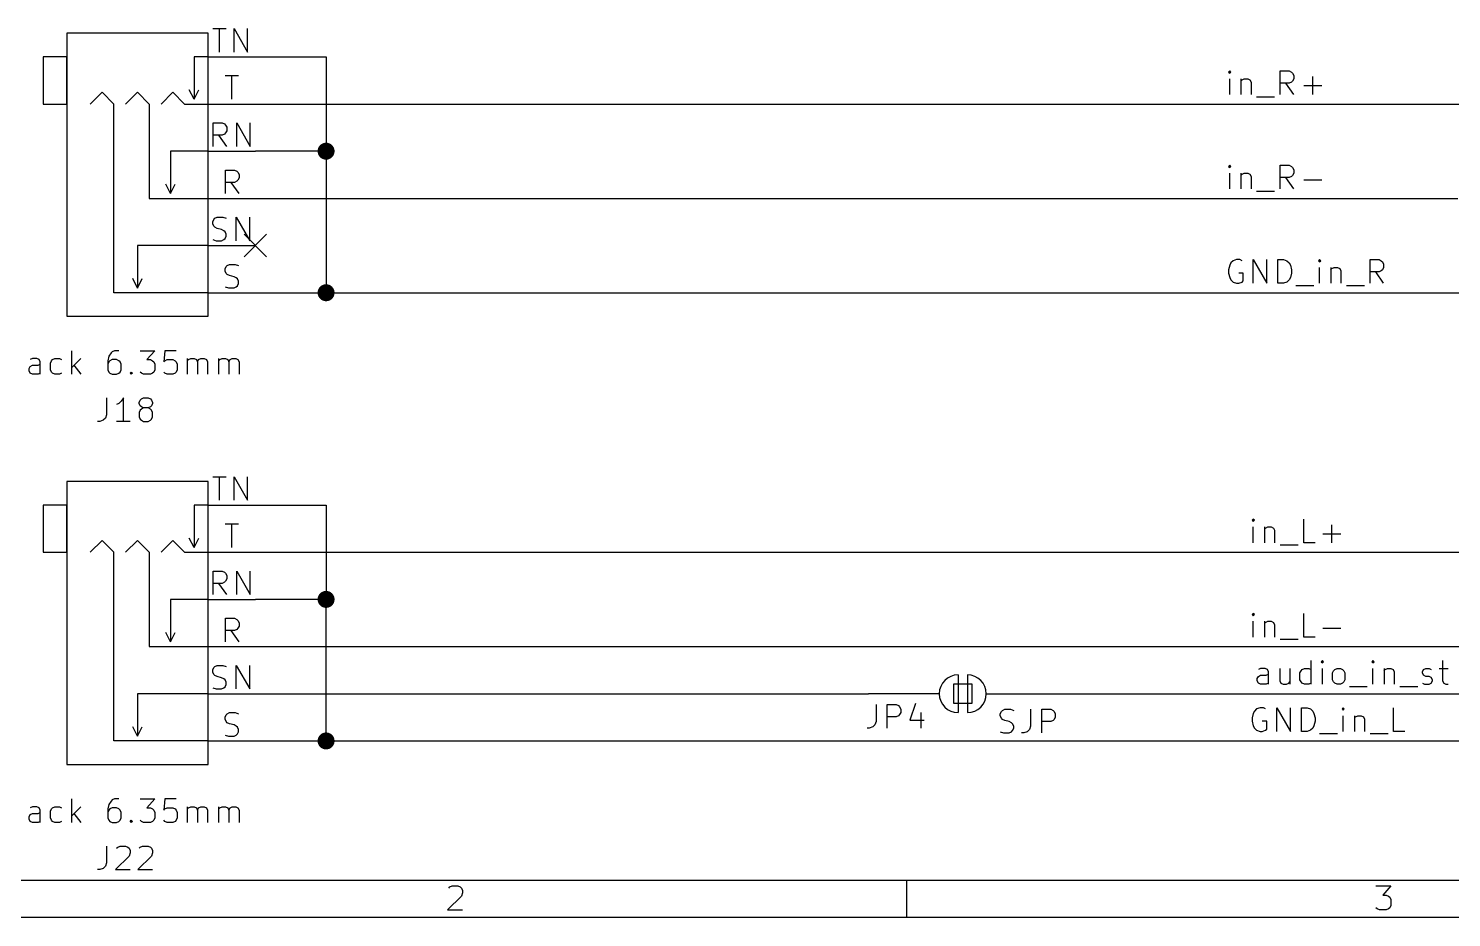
# Model space of a CAD drawing. Header units: millimetres. Extents: x 10 to 287, y -200 to -10.
# Drawn here: x 62.7 to 139.4, y -200 to -152.1 of the extents above; entities that cross this region are included whole.
import ezdxf

# ---------------------------------------------------------------- set-up
doc = ezdxf.new("R2010")
doc.units = ezdxf.units.MM
for name, color, linetype in [('BLUE', 174, 'CONTINUOUS'), ('GREENSIXTYFIVE', 129, 'CONTINUOUS'), ('LIGHTGREEN', 92, 'CONTINUOUS'), ('LIGHTRED', 12, 'CONTINUOUS'), ('RED', 14, 'CONTINUOUS'), ('REDSIX', 19, 'CONTINUOUS'), ('WHITE', 250, 'CONTINUOUS')]:
    doc.layers.add(name, color=color, linetype=linetype)

msp = doc.modelspace()

# ---------------------------------------------------------------- linework, layer by layer
at = {"layer": 'BLUE', "linetype": 'CONTINUOUS'}
for p, q in [((74.3204, -163.2204), (75.5396, -164.4396)), ((75.5396, -163.2204), (74.3204, -164.4396))]:
    msp.add_line(p, q, dxfattribs=at)
at = {"layer": 'GREENSIXTYFIVE', "linetype": 'CONTINUOUS'}
for p, q in [((62.9255, -169.9125), (62.8045, -169.9729)), ((63.1674, -169.9125), (62.9255, -169.9125)), ((63.2883, -169.9729), (63.1674, -169.9125)), ((63.3488, -170.0939), (63.2883, -169.9729)), ((63.3488, -170.7591), (63.3488, -170.0939)), ((63.8931, -170.1544), (63.9535, -170.0334)), ((63.9535, -170.0334), (64.014, -169.9729)), ((64.014, -169.9729), (64.135, -169.9125)), ((64.135, -169.9125), (64.3769, -169.9125)), ((64.3769, -169.9125), (64.4978, -169.9729)), ((65.0421, -170.7591), (65.0421, -169.4891)), ((65.5259, -169.9125), (65.0421, -170.3963)), ((67.0378, -169.7915), (66.9774, -170.0334)), ((66.9774, -170.0334), (66.9774, -170.5172)), ((67.0378, -170.0939), (66.9774, -170.2148)), ((67.1588, -169.6101), (67.0378, -169.7915)), ((67.0983, -170.0334), (67.0378, -170.0939)), ((67.2193, -169.9729), (67.0983, -170.0334)), ((67.2193, -169.5496), (67.1588, -169.6101)), ((67.3402, -169.4891), (67.2193, -169.5496)), ((67.4612, -169.9729), (67.2193, -169.9729)), ((67.5821, -169.4891), (67.3402, -169.4891)), ((67.5821, -170.0334), (67.4612, -169.9729)), ((67.6426, -170.0939), (67.5821, -170.0334)), ((67.7031, -170.2148), (67.6426, -170.0939)), ((68.7312, -169.4891), (69.5174, -169.4891)), ((69.5174, -169.4891), (69.094, -169.9729)), ((69.094, -169.9729), (69.2755, -169.9729)), ((69.2755, -169.9729), (69.3964, -170.0334)), ((69.3964, -170.0334), (69.4569, -170.0939)), ((69.4569, -170.0939), (69.5174, -170.2148)), ((70.0616, -169.4891), (70.0012, -170.0939)), ((70.0012, -170.0939), (70.0616, -170.0334)), ((70.6664, -169.4891), (70.0616, -169.4891)), ((70.0616, -170.0334), (70.1826, -169.9729)), ((70.1826, -169.9729), (70.485, -169.9729)), ((70.485, -169.9729), (70.6059, -170.0334)), ((70.6059, -170.0334), (70.6664, -170.0939)), ((70.6664, -170.0939), (70.7269, -170.2148)), ((71.2711, -170.7591), (71.2711, -169.9125)), ((71.2711, -170.0334), (71.3316, -169.9729)), ((71.3316, -169.9729), (71.4526, -169.9125)), ((71.4526, -169.9125), (71.634, -169.9125)), ((71.634, -169.9125), (71.7549, -169.9729)), ((71.7549, -169.9729), (71.8154, -170.0939)), ((71.8154, -170.0939), (71.8759, -169.9729)), ((71.8154, -170.0939), (71.8154, -170.7591)), ((71.8759, -169.9729), (71.9968, -169.9125)), ((71.9968, -169.9125), (72.1783, -169.9125)), ((72.1783, -169.9125), (72.2992, -169.9729)), ((72.2992, -169.9729), (72.3597, -170.0939)), ((72.3597, -170.0939), (72.3597, -170.7591)), ((72.9644, -170.7591), (72.9644, -169.9125)), ((72.9644, -170.0334), (73.0249, -169.9729)), ((73.0249, -169.9729), (73.1459, -169.9125)), ((73.1459, -169.9125), (73.3273, -169.9125)), ((73.3273, -169.9125), (73.4482, -169.9729)), ((73.4482, -169.9729), (73.5087, -170.0939)), ((73.5087, -170.0939), (73.5692, -169.9729)), ((73.5087, -170.0939), (73.5087, -170.7591)), ((73.5692, -169.9729), (73.6901, -169.9125)), ((73.6901, -169.9125), (73.8716, -169.9125)), ((73.8716, -169.9125), (73.9925, -169.9729)), ((73.9925, -169.9729), (74.053, -170.0939)), ((74.053, -170.0939), (74.053, -170.7591)), ((62.7441, -170.4567), (62.8045, -170.3358)), ((62.7441, -170.5777), (62.7441, -170.4567)), ((62.8045, -170.6987), (62.7441, -170.5777)), ((62.8045, -170.3358), (62.9255, -170.2753)), ((62.9255, -170.7591), (62.8045, -170.6987)), ((62.9255, -170.2753), (63.2279, -170.2753)), ((63.2279, -170.7591), (62.9255, -170.7591)), ((63.2279, -170.2753), (63.3488, -170.2148)), ((63.3488, -170.6987), (63.2279, -170.7591)), ((63.8931, -170.5172), (63.8931, -170.1544)), ((63.9535, -170.6382), (63.8931, -170.5172)), ((64.014, -170.6987), (63.9535, -170.6382)), ((64.135, -170.7591), (64.014, -170.6987)), ((64.3769, -170.7591), (64.135, -170.7591)), ((64.4978, -170.6987), (64.3769, -170.7591)), ((65.1631, -170.2753), (65.5259, -170.7591)), ((66.9774, -170.5172), (67.0378, -170.6382)), ((67.0378, -170.6382), (67.0983, -170.6987)), ((67.0983, -170.6987), (67.2193, -170.7591)), ((67.2193, -170.7591), (67.4612, -170.7591)), ((67.4612, -170.7591), (67.5821, -170.6987)), ((67.5821, -170.6987), (67.6426, -170.6382)), ((67.6426, -170.6382), (67.7031, -170.5172)), ((67.7031, -170.5172), (67.7031, -170.2148)), ((68.1869, -170.6987), (68.2473, -170.6382)), ((68.2473, -170.7591), (68.1869, -170.6987)), ((68.2473, -170.6382), (68.3078, -170.6987)), ((68.2473, -170.6382), (68.2473, -170.7591)), ((68.3078, -170.6987), (68.2473, -170.7591)), ((68.7917, -170.6987), (68.7312, -170.6382)), ((68.9126, -170.7591), (68.7917, -170.6987)), ((69.2755, -170.7591), (68.9126, -170.7591)), ((69.3964, -170.6987), (69.2755, -170.7591)), ((69.4569, -170.6382), (69.3964, -170.6987)), ((69.5174, -170.5172), (69.4569, -170.6382)), ((69.5174, -170.2148), (69.5174, -170.5172)), ((70.0616, -170.6987), (70.0012, -170.6382)), ((70.1826, -170.7591), (70.0616, -170.6987)), ((70.485, -170.7591), (70.1826, -170.7591)), ((70.6059, -170.6987), (70.485, -170.7591)), ((70.6664, -170.6382), (70.6059, -170.6987)), ((70.7269, -170.5172), (70.6664, -170.6382)), ((70.7269, -170.2148), (70.7269, -170.5172)), ((66.9169, -172.0291), (66.9169, -172.9363)), ((67.5821, -172.3315), (67.4612, -172.392)), ((67.7031, -172.2106), (67.5821, -172.3315)), ((67.824, -172.0291), (67.7031, -172.2106)), ((67.824, -173.2991), (67.824, -172.0291)), ((68.6707, -172.271), (68.7311, -172.1501)), ((68.6707, -172.3315), (68.6707, -172.271)), ((68.7311, -172.4525), (68.6707, -172.3315)), ((68.7311, -172.1501), (68.7916, -172.0896)), ((68.7916, -172.0896), (68.9126, -172.0291)), ((68.9126, -172.0291), (69.1545, -172.0291)), ((69.1545, -172.0291), (69.2754, -172.0896)), ((69.2754, -172.0896), (69.3359, -172.1501)), ((69.3359, -172.1501), (69.3964, -172.271)), ((69.3964, -172.3315), (69.3359, -172.4525)), ((69.3964, -172.271), (69.3964, -172.3315)), ((66.8564, -173.1177), (66.7355, -173.2387)), ((66.9169, -172.9363), (66.8564, -173.1177)), ((68.7311, -172.6944), (68.6707, -172.8153)), ((68.6707, -172.8153), (68.6707, -173.0572)), ((68.6707, -173.0572), (68.7311, -173.1782)), ((68.7916, -172.5129), (68.7311, -172.4525)), ((68.7916, -172.6339), (68.7311, -172.6944)), ((68.7311, -173.1782), (68.7916, -173.2387)), ((68.9126, -172.5734), (68.7916, -172.5129)), ((68.9126, -172.5734), (68.7916, -172.6339)), ((69.1545, -172.5734), (68.9126, -172.5734)), ((69.2754, -172.5129), (69.1545, -172.5734)), ((69.2754, -172.6339), (69.1545, -172.5734)), ((69.3359, -172.4525), (69.2754, -172.5129)), ((69.3359, -172.6944), (69.2754, -172.6339)), ((69.2754, -173.2387), (69.3359, -173.1782)), ((69.3964, -172.8153), (69.3359, -172.6944)), ((69.3359, -173.1782), (69.3964, -173.0572)), ((69.3964, -173.0572), (69.3964, -172.8153)), ((66.554, -173.2991), (66.4331, -173.2991)), ((66.7355, -173.2387), (66.554, -173.2991)), ((68.1869, -173.2991), (67.4612, -173.2991)), ((68.7916, -173.2387), (68.9126, -173.2991)), ((68.9126, -173.2991), (69.1545, -173.2991)), ((69.1545, -173.2991), (69.2754, -173.2387)), ((108.3589, -188.5392), (108.3589, -189.4464)), ((108.9636, -189.8092), (108.9636, -188.5392)), ((108.9636, -188.5392), (109.4474, -188.5392)), ((109.4474, -188.5392), (109.5684, -188.5997)), ((110.4755, -188.4788), (110.1732, -189.3859)), ((109.4474, -189.2045), (108.9636, -189.2045)), ((109.5684, -189.144), (109.4474, -189.2045)), ((109.5684, -188.5997), (109.6289, -188.6602)), ((109.6289, -189.0835), (109.5684, -189.144)), ((109.6289, -188.6602), (109.6893, -188.7811)), ((109.6893, -188.9626), (109.6289, -189.0835)), ((109.6893, -188.7811), (109.6893, -188.9626)), ((110.7779, -188.9626), (110.7779, -189.8092)), ((115.0476, -189.0351), (115.108, -188.9142)), ((115.0476, -189.1561), (115.0476, -189.0351)), ((115.108, -189.277), (115.0476, -189.1561)), ((115.108, -188.9142), (115.1685, -188.8537)), ((115.1685, -189.3375), (115.108, -189.277)), ((115.1685, -188.8537), (115.2895, -188.7932)), ((115.2895, -188.7932), (115.5918, -188.7932)), ((115.5918, -188.7932), (115.7733, -188.8537)), ((116.6804, -188.7932), (116.6804, -189.7004)), ((117.2851, -190.0632), (117.2851, -188.7932)), ((117.2851, -188.7932), (117.7689, -188.7932)), ((117.7689, -188.7932), (117.8899, -188.8537)), ((117.8899, -188.8537), (117.9504, -188.9142)), ((117.9504, -188.9142), (118.0108, -189.0351)), ((118.0108, -189.2166), (117.9504, -189.3375)), ((118.0108, -189.0351), (118.0108, -189.2166)), ((107.996, -189.8092), (107.8751, -189.8092)), ((108.1775, -189.7488), (107.996, -189.8092)), ((108.2984, -189.6278), (108.1775, -189.7488)), ((108.3589, -189.4464), (108.2984, -189.6278)), ((110.1732, -189.3859), (110.9593, -189.3859)), ((115.0476, -190.0028), (115.229, -190.0632)), ((115.2895, -189.398), (115.1685, -189.3375)), ((115.229, -190.0632), (115.5314, -190.0632)), ((115.5314, -189.4585), (115.2895, -189.398)), ((115.6523, -189.5189), (115.5314, -189.4585)), ((115.5314, -190.0632), (115.6523, -190.0028)), ((115.7128, -189.5794), (115.6523, -189.5189)), ((115.6523, -190.0028), (115.7128, -189.9423)), ((115.7733, -189.7004), (115.7128, -189.5794)), ((115.7128, -189.9423), (115.7733, -189.8213)), ((115.7733, -189.8213), (115.7733, -189.7004)), ((116.3175, -190.0632), (116.1966, -190.0632)), ((116.499, -190.0028), (116.3175, -190.0632)), ((116.6199, -189.8818), (116.499, -190.0028)), ((116.6804, -189.7004), (116.6199, -189.8818)), ((117.7689, -189.4585), (117.2851, -189.4585)), ((117.8899, -189.398), (117.7689, -189.4585)), ((117.9504, -189.3375), (117.8899, -189.398)), ((65.0421, -194.8891), (65.0421, -193.6191)), ((67.1588, -193.7401), (67.0378, -193.9215)), ((67.2193, -193.6796), (67.1588, -193.7401)), ((67.3402, -193.6191), (67.2193, -193.6796)), ((67.5821, -193.6191), (67.3402, -193.6191)), ((68.7312, -193.6191), (69.5174, -193.6191)), ((69.5174, -193.6191), (69.094, -194.1029)), ((70.0616, -193.6191), (70.0012, -194.2239)), ((70.6664, -193.6191), (70.0616, -193.6191)), ((62.7441, -194.5867), (62.8045, -194.4658)), ((62.7441, -194.7077), (62.7441, -194.5867)), ((62.9255, -194.0425), (62.8045, -194.1029)), ((62.8045, -194.4658), (62.9255, -194.4053)), ((63.1674, -194.0425), (62.9255, -194.0425)), ((62.9255, -194.4053), (63.2279, -194.4053)), ((63.2883, -194.1029), (63.1674, -194.0425)), ((63.2279, -194.4053), (63.3488, -194.3448)), ((63.3488, -194.2239), (63.2883, -194.1029)), ((63.3488, -194.8891), (63.3488, -194.2239)), ((63.8931, -194.2844), (63.9535, -194.1634)), ((63.8931, -194.6472), (63.8931, -194.2844)), ((63.9535, -194.7682), (63.8931, -194.6472)), ((63.9535, -194.1634), (64.014, -194.1029)), ((64.014, -194.1029), (64.135, -194.0425)), ((64.135, -194.0425), (64.3769, -194.0425)), ((64.3769, -194.0425), (64.4978, -194.1029)), ((65.5259, -194.0425), (65.0421, -194.5263)), ((65.1631, -194.4053), (65.5259, -194.8891)), ((67.0378, -193.9215), (66.9774, -194.1634)), ((66.9774, -194.1634), (66.9774, -194.6472)), ((67.0378, -194.2239), (66.9774, -194.3448)), ((66.9774, -194.6472), (67.0378, -194.7682)), ((67.0983, -194.1634), (67.0378, -194.2239)), ((67.2193, -194.1029), (67.0983, -194.1634)), ((67.4612, -194.1029), (67.2193, -194.1029)), ((67.5821, -194.1634), (67.4612, -194.1029)), ((67.6426, -194.2239), (67.5821, -194.1634)), ((67.7031, -194.3448), (67.6426, -194.2239)), ((67.6426, -194.7682), (67.7031, -194.6472)), ((67.7031, -194.6472), (67.7031, -194.3448)), ((69.094, -194.1029), (69.2755, -194.1029)), ((69.2755, -194.1029), (69.3964, -194.1634)), ((69.3964, -194.1634), (69.4569, -194.2239)), ((69.4569, -194.2239), (69.5174, -194.3448)), ((69.5174, -194.6472), (69.4569, -194.7682)), ((69.5174, -194.3448), (69.5174, -194.6472)), ((70.0012, -194.2239), (70.0616, -194.1634)), ((70.0616, -194.1634), (70.1826, -194.1029)), ((70.1826, -194.1029), (70.485, -194.1029)), ((70.485, -194.1029), (70.6059, -194.1634)), ((70.6059, -194.1634), (70.6664, -194.2239)), ((70.6664, -194.2239), (70.7269, -194.3448)), ((70.7269, -194.6472), (70.6664, -194.7682)), ((70.7269, -194.3448), (70.7269, -194.6472)), ((71.2711, -194.8891), (71.2711, -194.0425)), ((71.2711, -194.1634), (71.3316, -194.1029)), ((71.3316, -194.1029), (71.4526, -194.0425)), ((71.4526, -194.0425), (71.634, -194.0425)), ((71.634, -194.0425), (71.7549, -194.1029)), ((71.7549, -194.1029), (71.8154, -194.2239)), ((71.8154, -194.2239), (71.8759, -194.1029)), ((71.8154, -194.2239), (71.8154, -194.8891)), ((71.8759, -194.1029), (71.9968, -194.0425)), ((71.9968, -194.0425), (72.1783, -194.0425)), ((72.1783, -194.0425), (72.2992, -194.1029)), ((72.2992, -194.1029), (72.3597, -194.2239)), ((72.3597, -194.2239), (72.3597, -194.8891)), ((72.9644, -194.8891), (72.9644, -194.0425)), ((72.9644, -194.1634), (73.0249, -194.1029)), ((73.0249, -194.1029), (73.1459, -194.0425)), ((73.1459, -194.0425), (73.3273, -194.0425)), ((73.3273, -194.0425), (73.4482, -194.1029)), ((73.4482, -194.1029), (73.5087, -194.2239)), ((73.5087, -194.2239), (73.5692, -194.1029)), ((73.5087, -194.2239), (73.5087, -194.8891)), ((73.5692, -194.1029), (73.6901, -194.0425)), ((73.6901, -194.0425), (73.8716, -194.0425)), ((73.8716, -194.0425), (73.9925, -194.1029)), ((73.9925, -194.1029), (74.053, -194.2239)), ((74.053, -194.2239), (74.053, -194.8891)), ((62.8045, -194.8287), (62.7441, -194.7077)), ((62.9255, -194.8891), (62.8045, -194.8287)), ((63.2279, -194.8891), (62.9255, -194.8891)), ((63.3488, -194.8287), (63.2279, -194.8891)), ((64.014, -194.8287), (63.9535, -194.7682)), ((64.135, -194.8891), (64.014, -194.8287)), ((64.3769, -194.8891), (64.135, -194.8891)), ((64.4978, -194.8287), (64.3769, -194.8891)), ((67.0378, -194.7682), (67.0983, -194.8287)), ((67.0983, -194.8287), (67.2193, -194.8891)), ((67.2193, -194.8891), (67.4612, -194.8891)), ((67.4612, -194.8891), (67.5821, -194.8287)), ((67.5821, -194.8287), (67.6426, -194.7682)), ((68.1869, -194.8287), (68.2473, -194.7682)), ((68.2473, -194.8891), (68.1869, -194.8287)), ((68.2473, -194.7682), (68.3078, -194.8287)), ((68.2473, -194.7682), (68.2473, -194.8891)), ((68.3078, -194.8287), (68.2473, -194.8891)), ((68.7917, -194.8287), (68.7312, -194.7682)), ((68.9126, -194.8891), (68.7917, -194.8287)), ((69.2755, -194.8891), (68.9126, -194.8891)), ((69.3964, -194.8287), (69.2755, -194.8891)), ((69.4569, -194.7682), (69.3964, -194.8287)), ((70.0616, -194.8287), (70.0012, -194.7682)), ((70.1826, -194.8891), (70.0616, -194.8287)), ((70.485, -194.8891), (70.1826, -194.8891)), ((70.6059, -194.8287), (70.485, -194.8891)), ((70.6664, -194.7682), (70.6059, -194.8287)), ((66.9169, -196.1591), (66.9169, -197.0663)), ((67.5216, -196.2196), (67.6426, -196.1591)), ((67.6426, -196.1591), (67.945, -196.1591)), ((67.945, -196.1591), (68.0659, -196.2196)), ((68.7311, -196.2196), (68.8521, -196.1591)), ((68.8521, -196.1591), (69.1545, -196.1591)), ((69.1545, -196.1591), (69.2754, -196.2196)), ((68.1264, -196.7034), (67.4007, -197.4291)), ((67.4612, -196.2801), (67.5216, -196.2196)), ((68.0659, -196.2196), (68.1264, -196.2801)), ((68.1264, -196.2801), (68.1869, -196.401)), ((68.1869, -196.522), (68.1264, -196.7034)), ((68.1869, -196.401), (68.1869, -196.522)), ((69.3359, -196.7034), (68.6102, -197.4291)), ((68.6707, -196.2801), (68.7311, -196.2196)), ((69.2754, -196.2196), (69.3359, -196.2801)), ((69.3359, -196.2801), (69.3964, -196.401)), ((69.3964, -196.522), (69.3359, -196.7034)), ((69.3964, -196.401), (69.3964, -196.522)), ((66.554, -197.4291), (66.4331, -197.4291)), ((66.7355, -197.3687), (66.554, -197.4291)), ((66.8564, -197.2477), (66.7355, -197.3687)), ((66.9169, -197.0663), (66.8564, -197.2477)), ((67.4007, -197.4291), (68.1869, -197.4291)), ((68.6102, -197.4291), (69.3964, -197.4291))]:
    msp.add_line(p, q, dxfattribs=at)
at = {"layer": 'LIGHTGREEN', "linetype": 'CONTINUOUS'}
for p, q in [((74.93, -153.67), (78.74, -153.67)), ((78.74, -153.67), (78.74, -158.75)), ((74.93, -156.21), (142.24, -156.21)), ((78.74, -158.75), (74.93, -158.75)), ((78.74, -158.75), (78.74, -166.37)), ((74.93, -161.29), (139.7, -161.29)), ((74.93, -166.37), (78.74, -166.37)), ((78.74, -166.37), (144.78, -166.37)), ((74.93, -177.8), (78.74, -177.8)), ((78.74, -177.8), (78.74, -182.88)), ((74.93, -180.34), (154.94, -180.34)), ((78.74, -182.88), (74.93, -182.88)), ((78.74, -190.5), (78.74, -182.88)), ((74.93, -185.42), (157.48, -185.42)), ((74.93, -187.96), (107.95, -187.96)), ((118.11, -187.96), (143.51, -187.96)), ((74.93, -190.5), (78.74, -190.5)), ((78.74, -190.5), (152.4, -190.5))]:
    msp.add_line(p, q, dxfattribs=at)
at = {"layer": 'LIGHTGREEN', "const_width": 0.4572}
for points in [[(78.5114, -158.75, 1), (78.9686, -158.75, 1)], [(78.5114, -166.37, 1), (78.9686, -166.37, 1)], [(78.5114, -182.88, 1), (78.9686, -182.88, 1)], [(78.5114, -190.5, 1), (78.9686, -190.5, 1)]]:
    msp.add_lwpolyline(points, format="xyb", close=True, dxfattribs=at)
at = {"layer": 'LIGHTRED', "linetype": 'CONTINUOUS'}
for p, q in [((72.6319, -152.1429), (73.3576, -152.1429)), ((72.9948, -153.4129), (72.9948, -152.1429)), ((73.7809, -153.4129), (73.7809, -152.1429)), ((73.7809, -152.1429), (74.5066, -153.4129)), ((74.5066, -153.4129), (74.5066, -152.1429)), ((73.2971, -154.6829), (74.0228, -154.6829)), ((73.66, -155.9529), (73.66, -154.6829)), ((72.6621, -158.4929), (72.6621, -157.2229)), ((72.6621, -157.2229), (73.1459, -157.2229)), ((73.1459, -157.2229), (73.2669, -157.2834)), ((73.2669, -157.8277), (73.1459, -157.8882)), ((73.2669, -157.2834), (73.3274, -157.3439)), ((73.3274, -157.7672), (73.2669, -157.8277)), ((73.3274, -157.3439), (73.3878, -157.4648)), ((73.3878, -157.6463), (73.3274, -157.7672)), ((73.3878, -157.4648), (73.3878, -157.6463)), ((73.9321, -158.4929), (73.9321, -157.2229)), ((73.9321, -157.2229), (74.6578, -158.4929)), ((74.6578, -158.4929), (74.6578, -157.2229)), ((73.1459, -157.8882), (72.6621, -157.8882)), ((73.3878, -158.4929), (72.9645, -157.8882)), ((73.3273, -161.0329), (73.3273, -159.7629)), ((73.3273, -159.7629), (73.8111, -159.7629)), ((73.8111, -159.7629), (73.9321, -159.8234)), ((73.9321, -159.8234), (73.9926, -159.8839)), ((73.9926, -159.8839), (74.053, -160.0048)), ((74.053, -160.0048), (74.053, -160.1863)), ((73.8111, -160.4282), (73.3273, -160.4282)), ((74.053, -161.0329), (73.6297, -160.4282)), ((73.9321, -160.3677), (73.8111, -160.4282)), ((73.9926, -160.3072), (73.9321, -160.3677)), ((74.053, -160.1863), (73.9926, -160.3072)), ((72.6319, -162.5448), (72.6923, -162.4239)), ((72.6923, -162.4239), (72.7528, -162.3634)), ((72.7528, -162.3634), (72.8738, -162.3029)), ((72.8738, -162.3029), (73.1761, -162.3029)), ((73.1761, -162.3029), (73.3576, -162.3634)), ((73.9018, -163.5729), (73.9018, -162.3029)), ((73.9018, -162.3029), (74.6275, -163.5729)), ((74.6275, -163.5729), (74.6275, -162.3029)), ((72.6319, -162.6658), (72.6319, -162.5448)), ((72.6923, -162.7867), (72.6319, -162.6658)), ((72.7528, -162.8472), (72.6923, -162.7867)), ((72.8738, -162.9077), (72.7528, -162.8472)), ((73.1157, -162.9682), (72.8738, -162.9077)), ((73.2366, -163.0286), (73.1157, -162.9682)), ((73.2971, -163.0891), (73.2366, -163.0286)), ((73.3576, -163.2101), (73.2971, -163.0891)), ((73.3576, -163.331), (73.3576, -163.2101)), ((72.6319, -163.5125), (72.8133, -163.5729)), ((72.8133, -163.5729), (73.1157, -163.5729)), ((73.1157, -163.5729), (73.2366, -163.5125)), ((73.2366, -163.5125), (73.2971, -163.452)), ((73.2971, -163.452), (73.3576, -163.331)), ((73.2972, -165.0848), (73.3576, -164.9639)), ((73.2972, -165.2058), (73.2972, -165.0848)), ((73.3576, -165.3267), (73.2972, -165.2058)), ((73.3576, -164.9639), (73.4181, -164.9034)), ((73.4181, -165.3872), (73.3576, -165.3267)), ((73.4181, -164.9034), (73.5391, -164.8429)), ((73.5391, -165.4477), (73.4181, -165.3872)), ((73.5391, -164.8429), (73.8414, -164.8429)), ((73.781, -165.5082), (73.5391, -165.4477)), ((73.9019, -165.5686), (73.781, -165.5082)), ((73.8414, -164.8429), (74.0229, -164.9034)), ((73.2972, -166.0525), (73.4786, -166.1129)), ((73.4786, -166.1129), (73.781, -166.1129)), ((73.781, -166.1129), (73.9019, -166.0525)), ((73.9624, -165.6291), (73.9019, -165.5686)), ((73.9019, -166.0525), (73.9624, -165.992)), ((74.0229, -165.7501), (73.9624, -165.6291)), ((73.9624, -165.992), (74.0229, -165.871)), ((74.0229, -165.871), (74.0229, -165.7501)), ((72.6319, -176.2729), (73.3576, -176.2729)), ((72.9948, -177.5429), (72.9948, -176.2729)), ((73.7809, -177.5429), (73.7809, -176.2729)), ((73.7809, -176.2729), (74.5066, -177.5429)), ((74.5066, -177.5429), (74.5066, -176.2729)), ((73.2971, -178.8129), (74.0228, -178.8129)), ((73.66, -180.0829), (73.66, -178.8129)), ((72.6621, -182.6229), (72.6621, -181.3529)), ((72.6621, -181.3529), (73.1459, -181.3529)), ((73.1459, -181.3529), (73.2669, -181.4134)), ((73.2669, -181.4134), (73.3274, -181.4739)), ((73.3274, -181.4739), (73.3878, -181.5948)), ((73.3878, -181.5948), (73.3878, -181.7763)), ((73.9321, -182.6229), (73.9321, -181.3529)), ((73.9321, -181.3529), (74.6578, -182.6229)), ((74.6578, -182.6229), (74.6578, -181.3529)), ((73.1459, -182.0182), (72.6621, -182.0182)), ((73.3878, -182.6229), (72.9645, -182.0182)), ((73.2669, -181.9577), (73.1459, -182.0182)), ((73.3274, -181.8972), (73.2669, -181.9577)), ((73.3878, -181.7763), (73.3274, -181.8972)), ((73.3273, -185.1629), (73.3273, -183.8929)), ((73.3273, -183.8929), (73.8111, -183.8929)), ((73.8111, -183.8929), (73.9321, -183.9534)), ((73.8111, -184.5582), (73.3273, -184.5582)), ((74.053, -185.1629), (73.6297, -184.5582)), ((73.9321, -184.4977), (73.8111, -184.5582)), ((73.9321, -183.9534), (73.9926, -184.0139)), ((73.9926, -184.4372), (73.9321, -184.4977)), ((73.9926, -184.0139), (74.053, -184.1348)), ((74.053, -184.3163), (73.9926, -184.4372)), ((74.053, -184.1348), (74.053, -184.3163)), ((72.6319, -186.6748), (72.6923, -186.5539)), ((72.6319, -186.7958), (72.6319, -186.6748)), ((72.6923, -186.9167), (72.6319, -186.7958)), ((72.6923, -186.5539), (72.7528, -186.4934)), ((72.7528, -186.9772), (72.6923, -186.9167)), ((72.7528, -186.4934), (72.8738, -186.4329)), ((72.8738, -187.0377), (72.7528, -186.9772)), ((72.8738, -186.4329), (73.1761, -186.4329)), ((73.1761, -186.4329), (73.3576, -186.4934)), ((73.9018, -187.7029), (73.9018, -186.4329)), ((73.9018, -186.4329), (74.6275, -187.7029)), ((74.6275, -187.7029), (74.6275, -186.4329)), ((72.6319, -187.6425), (72.8133, -187.7029)), ((72.8133, -187.7029), (73.1157, -187.7029)), ((73.1157, -187.0982), (72.8738, -187.0377)), ((73.2366, -187.1586), (73.1157, -187.0982)), ((73.1157, -187.7029), (73.2366, -187.6425)), ((73.2971, -187.2191), (73.2366, -187.1586)), ((73.2366, -187.6425), (73.2971, -187.582)), ((73.3576, -187.3401), (73.2971, -187.2191)), ((73.2971, -187.582), (73.3576, -187.461)), ((73.3576, -187.461), (73.3576, -187.3401)), ((73.2972, -189.2148), (73.3576, -189.0939)), ((73.2972, -189.3358), (73.2972, -189.2148)), ((73.3576, -189.0939), (73.4181, -189.0334)), ((73.4181, -189.0334), (73.5391, -188.9729)), ((73.5391, -188.9729), (73.8414, -188.9729)), ((73.8414, -188.9729), (74.0229, -189.0334)), ((73.3576, -189.4567), (73.2972, -189.3358)), ((73.4181, -189.5172), (73.3576, -189.4567)), ((73.5391, -189.5777), (73.4181, -189.5172)), ((73.781, -189.6382), (73.5391, -189.5777)), ((73.9019, -189.6986), (73.781, -189.6382)), ((73.9624, -189.7591), (73.9019, -189.6986)), ((74.0229, -189.8801), (73.9624, -189.7591)), ((73.9624, -190.122), (74.0229, -190.001)), ((74.0229, -190.001), (74.0229, -189.8801)), ((73.2972, -190.1825), (73.4786, -190.2429)), ((73.4786, -190.2429), (73.781, -190.2429)), ((73.781, -190.2429), (73.9019, -190.1825)), ((73.9019, -190.1825), (73.9624, -190.122))]:
    msp.add_line(p, q, dxfattribs=at)
at = {"layer": 'RED', "linetype": 'CONTINUOUS'}
for p, q in [((72.39, -152.4), (64.77, -152.4)), ((64.77, -152.4), (64.77, -167.64)), ((72.39, -167.64), (72.39, -152.4)), ((64.77, -153.67), (63.5, -153.67)), ((63.5, -153.67), (63.5, -156.21)), ((64.77, -156.21), (64.77, -153.67)), ((72.39, -153.67), (71.628, -153.67)), ((71.628, -153.67), (71.628, -155.956)), ((72.39, -153.67), (74.93, -153.67)), ((66.675, -155.575), (66.04, -156.21)), ((67.31, -156.21), (66.675, -155.575)), ((67.945, -156.21), (68.58, -155.575)), ((68.58, -155.575), (69.215, -156.21)), ((69.85, -156.21), (70.485, -155.575)), ((70.485, -155.575), (71.12, -156.21)), ((71.628, -155.956), (71.374, -155.448)), ((71.628, -155.956), (71.882, -155.448)), ((63.5, -156.21), (64.77, -156.21)), ((67.31, -166.37), (67.31, -156.21)), ((69.215, -156.21), (69.215, -161.29)), ((71.12, -156.21), (72.39, -156.21)), ((72.39, -156.21), (74.93, -156.21)), ((72.39, -158.75), (70.358, -158.75)), ((70.358, -158.75), (70.358, -161.036)), ((72.39, -158.75), (74.93, -158.75)), ((70.358, -161.036), (70.104, -160.528)), ((70.358, -161.036), (70.612, -160.528)), ((69.215, -161.29), (72.39, -161.29)), ((72.39, -161.29), (74.93, -161.29)), ((72.39, -163.83), (68.58, -163.83)), ((68.58, -163.83), (68.58, -166.116)), ((72.39, -163.83), (74.93, -163.83)), ((68.58, -166.116), (68.326, -165.608)), ((68.58, -166.116), (68.834, -165.608)), ((72.39, -166.37), (67.31, -166.37)), ((72.39, -166.37), (74.93, -166.37)), ((64.77, -167.64), (72.39, -167.64)), ((72.39, -176.53), (64.77, -176.53)), ((64.77, -176.53), (64.77, -191.77)), ((72.39, -191.77), (72.39, -176.53)), ((64.77, -177.8), (63.5, -177.8)), ((63.5, -177.8), (63.5, -180.34)), ((64.77, -180.34), (64.77, -177.8)), ((72.39, -177.8), (71.628, -177.8)), ((71.628, -177.8), (71.628, -180.086)), ((72.39, -177.8), (74.93, -177.8)), ((66.675, -179.705), (66.04, -180.34)), ((67.31, -180.34), (66.675, -179.705)), ((67.945, -180.34), (68.58, -179.705)), ((68.58, -179.705), (69.215, -180.34)), ((69.85, -180.34), (70.485, -179.705)), ((70.485, -179.705), (71.12, -180.34)), ((71.628, -180.086), (71.374, -179.578)), ((71.628, -180.086), (71.882, -179.578)), ((63.5, -180.34), (64.77, -180.34)), ((67.31, -190.5), (67.31, -180.34)), ((69.215, -180.34), (69.215, -185.42)), ((71.12, -180.34), (72.39, -180.34)), ((72.39, -180.34), (74.93, -180.34)), ((72.39, -182.88), (70.358, -182.88)), ((70.358, -182.88), (70.358, -185.166)), ((72.39, -182.88), (74.93, -182.88)), ((70.358, -185.166), (70.104, -184.658)), ((70.358, -185.166), (70.612, -184.658)), ((69.215, -185.42), (72.39, -185.42)), ((72.39, -185.42), (74.93, -185.42)), ((112.776, -186.944), (112.776, -188.976)), ((113.284, -186.944), (113.284, -188.976)), ((112.522, -187.452), (112.522, -188.468)), ((113.538, -187.452), (112.522, -187.452)), ((113.538, -188.468), (113.538, -187.452)), ((72.39, -187.96), (68.58, -187.96)), ((68.58, -187.96), (68.58, -190.246)), ((72.39, -187.96), (74.93, -187.96)), ((111.76, -187.96), (107.95, -187.96)), ((112.522, -188.468), (113.538, -188.468)), ((114.3, -187.96), (118.11, -187.96)), ((68.58, -190.246), (68.326, -189.738)), ((68.58, -190.246), (68.834, -189.738)), ((72.39, -190.5), (67.31, -190.5)), ((72.39, -190.5), (74.93, -190.5)), ((64.77, -191.77), (72.39, -191.77)), ((285.0022, -198.0072), (12, -198.0072)), ((85.3462, -198.4247), (85.4081, -198.3628)), ((85.4081, -198.3628), (85.5319, -198.3009)), ((85.5319, -198.3009), (85.8414, -198.3009)), ((85.8414, -198.3009), (85.9652, -198.3628)), ((85.9652, -198.3628), (86.0271, -198.4247)), ((86.0271, -198.4247), (86.089, -198.5485)), ((110, -198.0072), (110, -200.0072)), ((135.2843, -198.3009), (136.089, -198.3009)), ((136.089, -198.3009), (135.6557, -198.7961)), ((86.0271, -198.858), (85.2843, -199.6009)), ((86.089, -198.6723), (86.0271, -198.858)), ((86.089, -198.5485), (86.089, -198.6723)), ((135.6557, -198.7961), (135.8414, -198.7961)), ((135.8414, -198.7961), (135.9652, -198.858)), ((135.9652, -198.858), (136.0271, -198.9199)), ((136.0271, -198.9199), (136.089, -199.0437)), ((136.089, -199.0437), (136.089, -199.3532)), ((287.0022, -200.0072), (10, -200.0072)), ((85.2843, -199.6009), (86.089, -199.6009)), ((135.3462, -199.539), (135.2843, -199.477)), ((135.47, -199.6009), (135.3462, -199.539)), ((135.8414, -199.6009), (135.47, -199.6009)), ((135.9652, -199.539), (135.8414, -199.6009)), ((136.0271, -199.477), (135.9652, -199.539)), ((136.089, -199.3532), (136.0271, -199.477))]:
    msp.add_line(p, q, dxfattribs=at)
at = {"layer": 'RED'}
for centre, start, end in [((112.78, -187.96), -269.774427, -90.225573), ((113.28, -187.96), -89.774427, 89.774427)]:
    msp.add_arc(centre, 1.016, start, end, dxfattribs=at)
at = {"layer": 'REDSIX', "linetype": 'CONTINUOUS'}
for p, q in [((127.4067, -154.4269), (127.3463, -154.4874)), ((127.3463, -154.4874), (127.4067, -154.5479)), ((127.4672, -154.4874), (127.4067, -154.4269)), ((127.4067, -154.4269), (127.4067, -154.5479)), ((127.4067, -154.5479), (127.4672, -154.4874)), ((130.1281, -155.6969), (130.1281, -154.4269)), ((130.1281, -154.4269), (130.6119, -154.4269)), ((130.6119, -154.4269), (130.7329, -154.4874)), ((130.7329, -154.4874), (130.7934, -154.5479)), ((130.7934, -154.5479), (130.8538, -154.6688)), ((130.8538, -154.6688), (130.8538, -154.8503)), ((131.8819, -155.6969), (131.8819, -154.7293)), ((127.4067, -155.6969), (127.4067, -154.8503)), ((128.0115, -154.8503), (128.0115, -155.6969)), ((128.0115, -154.9712), (128.072, -154.9107)), ((128.072, -154.9107), (128.193, -154.8503)), ((128.193, -154.8503), (128.3744, -154.8503)), ((128.3744, -154.8503), (128.4953, -154.9107)), ((128.4953, -154.9107), (128.5558, -155.0317)), ((128.5558, -155.0317), (128.5558, -155.6969)), ((130.6119, -155.0922), (130.1281, -155.0922)), ((130.8538, -155.6969), (130.4305, -155.0922)), ((130.7329, -155.0317), (130.6119, -155.0922)), ((130.7934, -154.9712), (130.7329, -155.0317)), ((130.8538, -154.8503), (130.7934, -154.9712)), ((131.3981, -155.2131), (132.3658, -155.2131)), ((128.8582, -155.8179), (129.8258, -155.8179)), ((127.4067, -159.5069), (127.3463, -159.5674)), ((127.3463, -159.5674), (127.4067, -159.6279)), ((127.4672, -159.5674), (127.4067, -159.5069)), ((127.4067, -159.5069), (127.4067, -159.6279)), ((127.4067, -159.6279), (127.4672, -159.5674)), ((127.4067, -160.7769), (127.4067, -159.9303)), ((128.0115, -159.9303), (128.0115, -160.7769)), ((128.0115, -160.0512), (128.072, -159.9907)), ((128.072, -159.9907), (128.193, -159.9303)), ((128.193, -159.9303), (128.3744, -159.9303)), ((128.3744, -159.9303), (128.4953, -159.9907)), ((128.4953, -159.9907), (128.5558, -160.1117)), ((128.5558, -160.1117), (128.5558, -160.7769)), ((130.1281, -160.7769), (130.1281, -159.5069)), ((130.1281, -159.5069), (130.6119, -159.5069)), ((130.6119, -160.1722), (130.1281, -160.1722)), ((130.8538, -160.7769), (130.4305, -160.1722)), ((130.6119, -159.5069), (130.7329, -159.5674)), ((130.7329, -160.1117), (130.6119, -160.1722)), ((130.7329, -159.5674), (130.7934, -159.6279)), ((130.7934, -160.0512), (130.7329, -160.1117)), ((130.7934, -159.6279), (130.8538, -159.7488)), ((130.8538, -159.9303), (130.7934, -160.0512)), ((130.8538, -159.7488), (130.8538, -159.9303)), ((128.8582, -160.8979), (129.8258, -160.8979)), ((131.3981, -160.2931), (132.3658, -160.2931)), ((127.4672, -164.7684), (127.4067, -164.8893)), ((127.5882, -164.6474), (127.4672, -164.7684)), ((127.7696, -164.5869), (127.5882, -164.6474)), ((127.951, -164.5869), (127.7696, -164.5869)), ((128.072, -164.6474), (127.951, -164.5869)), ((128.6767, -165.8569), (128.6767, -164.5869)), ((128.6767, -164.5869), (129.4024, -165.8569)), ((129.4024, -165.8569), (129.4024, -164.5869)), ((130.0072, -165.8569), (130.0072, -164.5869)), ((130.0072, -164.5869), (130.3096, -164.5869)), ((130.3096, -164.5869), (130.491, -164.6474)), ((130.491, -164.6474), (130.612, -164.7684)), ((130.612, -164.7684), (130.6725, -164.8893)), ((132.2448, -164.5869), (132.1844, -164.6474)), ((132.1844, -164.6474), (132.2448, -164.7079)), ((132.3053, -164.6474), (132.2448, -164.5869)), ((132.2448, -164.5869), (132.2448, -164.7079)), ((132.2448, -164.7079), (132.3053, -164.6474)), ((134.9662, -165.8569), (134.9662, -164.5869)), ((134.9662, -164.5869), (135.45, -164.5869)), ((135.45, -164.5869), (135.571, -164.6474)), ((135.571, -164.6474), (135.6315, -164.7079)), ((135.6315, -164.7079), (135.6919, -164.8288)), ((127.4067, -164.8893), (127.3463, -165.1312)), ((127.3463, -165.1312), (127.3463, -165.3126)), ((127.3463, -165.3126), (127.4067, -165.5545)), ((128.1324, -165.3126), (127.8905, -165.3126)), ((128.1324, -165.736), (128.1324, -165.3126)), ((130.6725, -164.8893), (130.7329, -165.1312)), ((130.7329, -165.3126), (130.6725, -165.5545)), ((130.7329, -165.1312), (130.7329, -165.3126)), ((132.2448, -165.8569), (132.2448, -165.0103)), ((132.8496, -165.0103), (132.8496, -165.8569)), ((132.8496, -165.1312), (132.9101, -165.0707)), ((132.9101, -165.0707), (133.0311, -165.0103)), ((133.0311, -165.0103), (133.2125, -165.0103)), ((133.2125, -165.0103), (133.3334, -165.0707)), ((133.3334, -165.0707), (133.3939, -165.1917)), ((133.3939, -165.1917), (133.3939, -165.8569)), ((135.45, -165.2522), (134.9662, -165.2522)), ((135.6919, -165.8569), (135.2686, -165.2522)), ((135.571, -165.1917), (135.45, -165.2522)), ((135.6315, -165.1312), (135.571, -165.1917)), ((135.6919, -165.0103), (135.6315, -165.1312)), ((135.6919, -164.8288), (135.6919, -165.0103)), ((127.4067, -165.5545), (127.4672, -165.6755)), ((127.4672, -165.6755), (127.5882, -165.7965)), ((127.5882, -165.7965), (127.7696, -165.8569)), ((127.7696, -165.8569), (127.8905, -165.8569)), ((127.8905, -165.8569), (128.072, -165.7965)), ((128.072, -165.7965), (128.1324, -165.736)), ((130.3096, -165.8569), (130.0072, -165.8569)), ((130.491, -165.7965), (130.3096, -165.8569)), ((130.612, -165.6755), (130.491, -165.7965)), ((130.6725, -165.5545), (130.612, -165.6755)), ((130.9749, -165.9779), (131.9425, -165.9779)), ((133.6963, -165.9779), (134.6639, -165.9779)), ((128.6767, -178.5569), (128.6163, -178.6174)), ((128.7372, -178.6174), (128.6767, -178.5569)), ((128.6767, -178.5569), (128.6767, -178.6779)), ((131.3981, -179.8269), (131.3981, -178.5569)), ((128.6163, -178.6174), (128.6767, -178.6779)), ((128.6767, -178.6779), (128.7372, -178.6174)), ((128.6767, -179.8269), (128.6767, -178.9803)), ((129.2815, -178.9803), (129.2815, -179.8269)), ((129.2815, -179.1012), (129.342, -179.0407)), ((129.342, -179.0407), (129.463, -178.9803)), ((129.463, -178.9803), (129.6444, -178.9803)), ((129.6444, -178.9803), (129.7653, -179.0407)), ((129.7653, -179.0407), (129.8258, -179.1617)), ((129.8258, -179.1617), (129.8258, -179.8269)), ((132.4262, -179.3431), (133.3939, -179.3431)), ((132.91, -179.8269), (132.91, -178.8593)), ((130.1282, -179.9479), (131.0958, -179.9479)), ((132.0029, -179.8269), (131.3981, -179.8269)), ((128.6767, -183.6369), (128.6163, -183.6974)), ((128.6163, -183.6974), (128.6767, -183.7579)), ((128.7372, -183.6974), (128.6767, -183.6369)), ((128.6767, -183.6369), (128.6767, -183.7579)), ((128.6767, -183.7579), (128.7372, -183.6974)), ((131.3981, -184.9069), (131.3981, -183.6369)), ((128.6767, -184.9069), (128.6767, -184.0603)), ((129.2815, -184.0603), (129.2815, -184.9069)), ((129.2815, -184.1812), (129.342, -184.1207)), ((129.342, -184.1207), (129.463, -184.0603)), ((129.463, -184.0603), (129.6444, -184.0603)), ((129.6444, -184.0603), (129.7653, -184.1207)), ((129.7653, -184.1207), (129.8258, -184.2417)), ((129.8258, -184.2417), (129.8258, -184.9069)), ((132.4262, -184.4231), (133.3939, -184.4231)), ((130.1282, -185.0279), (131.0958, -185.0279)), ((132.0029, -184.9069), (131.3981, -184.9069)), ((131.7942, -187.4469), (131.7942, -186.1769)), ((132.3989, -186.1769), (132.3385, -186.2374)), ((132.3385, -186.2374), (132.3989, -186.2979)), ((132.4594, -186.2374), (132.3989, -186.1769)), ((132.3989, -186.1769), (132.3989, -186.2979)), ((132.3989, -186.2979), (132.4594, -186.2374)), ((135.1203, -186.1769), (135.0599, -186.2374)), ((135.0599, -186.2374), (135.1203, -186.2979)), ((135.1808, -186.2374), (135.1203, -186.1769)), ((135.1203, -186.1769), (135.1203, -186.2979)), ((135.1203, -186.2979), (135.1808, -186.2374)), ((138.8698, -186.1769), (138.8698, -187.2655)), ((129.0729, -186.6003), (128.9519, -186.6607)), ((128.9519, -187.0236), (129.0729, -186.9631)), ((129.3148, -186.6003), (129.0729, -186.6003)), ((129.0729, -186.9631), (129.3753, -186.9631)), ((129.4357, -186.6607), (129.3148, -186.6003)), ((129.3753, -186.9631), (129.4962, -186.9026)), ((129.4962, -186.7817), (129.4357, -186.6607)), ((129.4962, -187.4469), (129.4962, -186.7817)), ((130.1009, -186.6003), (130.1009, -187.2655)), ((130.6452, -186.6003), (130.6452, -187.4469)), ((131.1895, -186.8422), (131.2499, -186.7212)), ((131.1895, -187.205), (131.1895, -186.8422)), ((131.2499, -186.7212), (131.3104, -186.6607)), ((131.3104, -186.6607), (131.4314, -186.6003)), ((131.4314, -186.6003), (131.6733, -186.6003)), ((131.6733, -186.6003), (131.7942, -186.6607)), ((132.3989, -187.4469), (132.3989, -186.6003)), ((132.9433, -186.8422), (133.0037, -186.7212)), ((132.9433, -187.205), (132.9433, -186.8422)), ((133.0037, -186.7212), (133.0642, -186.6607)), ((133.0642, -186.6607), (133.1852, -186.6003)), ((133.1852, -186.6003), (133.3666, -186.6003)), ((133.3666, -186.6003), (133.4875, -186.6607)), ((133.4875, -186.6607), (133.548, -186.7212)), ((133.548, -186.7212), (133.6085, -186.8422)), ((133.6085, -186.8422), (133.6085, -187.205)), ((135.1203, -187.4469), (135.1203, -186.6003)), ((135.7251, -186.6003), (135.7251, -187.4469)), ((135.7251, -186.7212), (135.7856, -186.6607)), ((135.7856, -186.6607), (135.9066, -186.6003)), ((135.9066, -186.6003), (136.088, -186.6003)), ((136.088, -186.6003), (136.2089, -186.6607)), ((136.2089, -186.6607), (136.2694, -186.7817)), ((136.2694, -186.7817), (136.2694, -187.4469)), ((137.7813, -186.7817), (137.8417, -186.6607)), ((137.7813, -186.8422), (137.7813, -186.7817)), ((137.8417, -186.9631), (137.7813, -186.8422)), ((137.8417, -186.6607), (137.9627, -186.6003)), ((137.9627, -187.0236), (137.8417, -186.9631)), ((137.9627, -186.6003), (138.1441, -186.6003)), ((138.1441, -186.6003), (138.2651, -186.6607)), ((138.6884, -186.6003), (139.1722, -186.6003)), ((128.8915, -187.1445), (128.9519, -187.0236)), ((128.8915, -187.2655), (128.8915, -187.1445)), ((128.9519, -187.3865), (128.8915, -187.2655)), ((129.0729, -187.4469), (128.9519, -187.3865)), ((129.3753, -187.4469), (129.0729, -187.4469)), ((129.4962, -187.3865), (129.3753, -187.4469)), ((130.1009, -187.2655), (130.1614, -187.3865)), ((130.1614, -187.3865), (130.2824, -187.4469)), ((130.2824, -187.4469), (130.4638, -187.4469)), ((130.4638, -187.4469), (130.5847, -187.3865)), ((130.5847, -187.3865), (130.6452, -187.326)), ((131.2499, -187.326), (131.1895, -187.205)), ((131.3104, -187.3865), (131.2499, -187.326)), ((131.4314, -187.4469), (131.3104, -187.3865)), ((131.6733, -187.4469), (131.4314, -187.4469)), ((131.7942, -187.3865), (131.6733, -187.4469)), ((133.0037, -187.326), (132.9433, -187.205)), ((133.0642, -187.3865), (133.0037, -187.326)), ((133.1852, -187.4469), (133.0642, -187.3865)), ((133.3666, -187.4469), (133.1852, -187.4469)), ((133.4875, -187.3865), (133.3666, -187.4469)), ((133.548, -187.326), (133.4875, -187.3865)), ((133.6085, -187.205), (133.548, -187.326)), ((133.8504, -187.5679), (134.818, -187.5679)), ((136.5718, -187.5679), (137.5394, -187.5679)), ((137.7813, -187.3865), (137.9022, -187.4469)), ((137.9022, -187.4469), (138.1441, -187.4469)), ((138.1441, -187.0236), (137.9627, -187.0236)), ((138.2651, -187.0841), (138.1441, -187.0236)), ((138.1441, -187.4469), (138.2651, -187.3865)), ((138.3255, -187.205), (138.2651, -187.0841)), ((138.2651, -187.3865), (138.3255, -187.2655)), ((138.3255, -187.2655), (138.3255, -187.205)), ((138.8698, -187.2655), (138.9303, -187.3865)), ((138.9303, -187.3865), (139.0513, -187.4469)), ((139.0513, -187.4469), (139.1722, -187.4469)), ((128.6767, -189.0193), (128.6163, -189.2612)), ((128.6163, -189.2612), (128.6163, -189.4426)), ((128.7372, -188.8984), (128.6767, -189.0193)), ((128.8582, -188.7774), (128.7372, -188.8984)), ((129.0396, -188.7169), (128.8582, -188.7774)), ((129.221, -188.7169), (129.0396, -188.7169)), ((129.342, -188.7774), (129.221, -188.7169)), ((129.9467, -189.9869), (129.9467, -188.7169)), ((129.9467, -188.7169), (130.6724, -189.9869)), ((130.6724, -189.9869), (130.6724, -188.7169)), ((131.2772, -189.9869), (131.2772, -188.7169)), ((131.2772, -188.7169), (131.5796, -188.7169)), ((131.5796, -188.7169), (131.761, -188.7774)), ((131.761, -188.7774), (131.882, -188.8984)), ((131.882, -188.8984), (131.9425, -189.0193)), ((131.9425, -189.0193), (132.0029, -189.2612)), ((132.0029, -189.2612), (132.0029, -189.4426)), ((133.5148, -188.7169), (133.4544, -188.7774)), ((133.4544, -188.7774), (133.5148, -188.8379)), ((133.5753, -188.7774), (133.5148, -188.7169)), ((133.5148, -188.7169), (133.5148, -188.8379)), ((133.5148, -188.8379), (133.5753, -188.7774)), ((133.5148, -189.9869), (133.5148, -189.1403)), ((134.1196, -189.1403), (134.1196, -189.9869)), ((134.1196, -189.2612), (134.1801, -189.2007)), ((134.1801, -189.2007), (134.3011, -189.1403)), ((134.3011, -189.1403), (134.4825, -189.1403)), ((134.4825, -189.1403), (134.6034, -189.2007)), ((134.6034, -189.2007), (134.6639, -189.3217)), ((136.2362, -189.9869), (136.2362, -188.7169)), ((128.6163, -189.4426), (128.6767, -189.6845)), ((128.6767, -189.6845), (128.7372, -189.8055)), ((128.7372, -189.8055), (128.8582, -189.9265)), ((128.8582, -189.9265), (129.0396, -189.9869)), ((129.0396, -189.9869), (129.1605, -189.9869)), ((129.4024, -189.4426), (129.1605, -189.4426)), ((129.1605, -189.9869), (129.342, -189.9265)), ((129.342, -189.9265), (129.4024, -189.866)), ((129.4024, -189.866), (129.4024, -189.4426)), ((131.5796, -189.9869), (131.2772, -189.9869)), ((131.761, -189.9265), (131.5796, -189.9869)), ((131.882, -189.8055), (131.761, -189.9265)), ((131.9425, -189.6845), (131.882, -189.8055)), ((132.0029, -189.4426), (131.9425, -189.6845)), ((134.6639, -189.3217), (134.6639, -189.9869)), ((136.841, -189.9869), (136.2362, -189.9869)), ((132.2449, -190.1079), (133.2125, -190.1079)), ((134.9663, -190.1079), (135.9339, -190.1079))]:
    msp.add_line(p, q, dxfattribs=at)
at = {"layer": 'WHITE', "linetype": 'CONTINUOUS'}
for p, q in [((72.39, -152.4), (64.77, -152.4)), ((64.77, -152.4), (64.77, -167.64)), ((72.39, -167.64), (72.39, -152.4)), ((64.77, -167.64), (72.39, -167.64)), ((72.39, -176.53), (64.77, -176.53)), ((64.77, -176.53), (64.77, -191.77)), ((72.39, -191.77), (72.39, -176.53)), ((64.77, -191.77), (72.39, -191.77))]:
    msp.add_line(p, q, dxfattribs=at)

doc.saveas('drawing.dxf')
